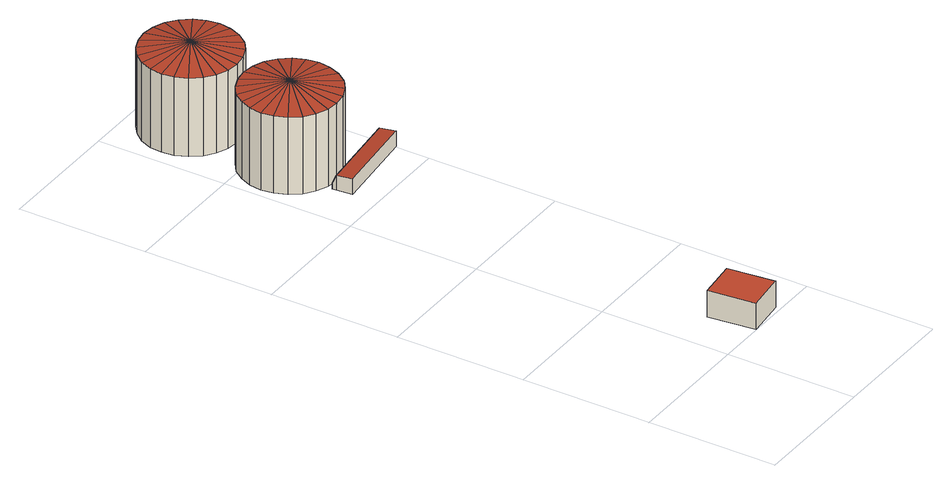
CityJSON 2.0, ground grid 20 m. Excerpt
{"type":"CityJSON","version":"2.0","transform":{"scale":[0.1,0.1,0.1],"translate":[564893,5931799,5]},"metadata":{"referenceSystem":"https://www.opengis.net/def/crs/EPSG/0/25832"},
"CityObjects":{
"building1":{"type":"Building","attributes":{"Grundfläche 2D":45.71,"Grundhöhe NN":5.34},"geometry":[{"type":"Solid","lod":"3","boundaries":[[[[0,1,2,3]],[[3,4,5,0]],[[0,5,6,1]],[[1,6,7,2]],[[2,7,4,3]],[[4,7,6,5]]]],"semantics":{"surfaces":[{"type":"RoofSurface"},{"type":"WallSurface"},{"type":"GroundSurface"}],"values":[[0,1,1,1,1,2]]}}]},
"building2":{"type":"Building","attributes":{"Grundfläche 2D":169.94,"Grundhöhe NN":5.7},"geometry":[{"type":"Solid","lod":"3","boundaries":[[[[8,9,10]],[[10,9,11]],[[12,9,8]],[[13,9,12]],[[14,9,13]],[[15,9,14]],[[16,9,15]],[[17,9,16]],[[18,9,17]],[[19,9,18]],[[20,9,19]],[[21,9,20]],[[22,9,21]],[[23,9,22]],[[24,9,23]],[[25,9,24]],[[26,9,25]],[[27,9,26]],[[28,9,27]],[[29,9,28]],[[30,9,29]],[[31,9,30]],[[32,9,31]],[[11,9,32]],[[10,33,34,8]],[[8,34,35,12]],[[12,35,36,13]],[[13,36,37,14]],[[14,37,38,15]],[[15,38,39,16]],[[16,39,40,17]],[[17,40,41,18]],[[18,41,42,19]],[[19,42,43,20]],[[20,43,44,21]],[[21,44,45,22]],[[22,45,46,23]],[[23,46,47,24]],[[24,47,48,25]],[[25,48,49,26]],[[26,49,50,27]],[[27,50,51,28]],[[28,51,52,29]],[[11,53,33,10]],[[29,52,54,30]],[[30,54,55,31]],[[31,55,56,32]],[[32,56,53,11]],[[46,45,44,43,42,41,40,39,38,37,36,35,34,33,53,56,55,54,52,51,50,49,48,47]]]],"semantics":{"surfaces":[{"type":"RoofSurface"},{"type":"WallSurface"},{"type":"GroundSurface"}],"values":[[0,0,0,0,0,0,0,0,0,0,0,0,0,0,0,0,0,0,0,0,0,0,0,0,1,1,1,1,1,1,1,1,1,1,1,1,1,1,1,1,1,1,1,1,1,1,1,1,2]]}}]},
"building3":{"type":"Building","attributes":{"Grundfläche 2D":41.58,"Grundhöhe NN":5.7},"geometry":[{"type":"Solid","lod":"3","boundaries":[[[[57,58,59,60]],[[61,62,60,59]],[[63,57,60,64]],[[65,58,57,63]],[[66,59,58,65]],[[67,61,59,66]],[[68,62,61,67]],[[64,60,62,68]],[[66,65,63,64,68,67]]]],"semantics":{"surfaces":[{"type":"RoofSurface"},{"type":"WallSurface"},{"type":"GroundSurface"}],"values":[[0,0,1,1,1,1,1,1,2]]}}]},
"building4":{"type":"Building","attributes":{"Grundfläche 2D":169.94,"Grundhöhe NN":5.53},"geometry":[{"type":"Solid","lod":"3","boundaries":[[[[69,70,71]],[[71,70,72]],[[73,70,69]],[[74,70,73]],[[75,70,74]],[[76,70,75]],[[77,70,76]],[[78,70,77]],[[79,70,78]],[[80,70,79]],[[81,70,80]],[[82,70,81]],[[83,70,82]],[[84,70,83]],[[85,70,84]],[[86,70,85]],[[87,70,86]],[[88,70,87]],[[89,70,88]],[[90,70,89]],[[91,70,90]],[[92,70,91]],[[93,70,92]],[[72,70,93]],[[71,94,95,69]],[[69,95,96,73]],[[73,96,97,74]],[[74,97,98,75]],[[75,98,99,76]],[[76,99,100,77]],[[77,100,101,78]],[[78,101,102,79]],[[79,102,103,80]],[[80,103,104,81]],[[81,104,105,82]],[[82,105,106,83]],[[83,106,107,84]],[[84,107,108,85]],[[85,108,109,86]],[[86,109,110,87]],[[87,110,111,88]],[[88,111,112,89]],[[89,112,113,90]],[[72,114,94,71]],[[90,113,115,91]],[[91,115,116,92]],[[92,116,117,93]],[[93,117,114,72]],[[103,102,101,100,99,98,97,96,95,94,114,117,116,115,113,112,111,110,109,108,107,106,105,104]]]],"semantics":{"surfaces":[{"type":"RoofSurface"},{"type":"WallSurface"},{"type":"GroundSurface"}],"values":[[0,0,0,0,0,0,0,0,0,0,0,0,0,0,0,0,0,0,0,0,0,0,0,0,1,1,1,1,1,1,1,1,1,1,1,1,1,1,1,1,1,1,1,1,1,1,1,1,2]]}}]}
},
"vertices":[
[73,1,45],[134,8,45],[126,81,45],[65,74,45],[65,74,3],[73,1,3],[134,8,3],[126,81,3],
[30,694,130],[83,747,142],[19,710,130],[11,728,130],[46,683,130],[64,675,130],[83,673,130],[102,675,130],[120,683,130],[135,694,130],[147,710,130],[154,728,130],[157,747,130],[154,766,130],[147,784,130],[135,799,130],[120,811,130],[102,818,130],[83,821,130],[64,818,130],[46,811,130],[30,799,130],[19,784,130],[11,766,130],[9,747,130],[19,710,7],[30,694,7],[46,683,7],[64,675,7],[83,673,7],[102,675,7],[120,683,7],[135,694,7],[147,710,7],[154,728,7],[157,747,7],[154,766,7],[147,784,7],[135,799,7],[120,811,7],[102,818,7],[83,821,7],[64,818,7],[46,811,7],[30,799,7],[11,728,7],[19,784,7],[11,766,7],[9,747,7],
[194,681,16],[62,667,16],[62,661,30],[194,675,30],[65,636,32],[197,650,32],[194,681,7],[194,675,7],[62,667,7],[62,661,7],[65,636,7],[197,650,7],
[42,859,130],[94,912,142],[30,875,130],[22,893,130],[57,848,130],[75,840,130],[94,838,130],[113,840,130],[131,848,130],[146,859,130],[158,875,130],[165,893,130],[168,912,130],[165,931,130],[158,949,130],[146,964,130],[131,976,130],[113,983,130],[94,986,130],[75,983,130],[57,976,130],[42,964,130],[30,949,130],[22,931,130],[20,912,130],[30,875,5],[42,859,5],[57,848,5],[75,840,5],[94,838,5],[113,840,5],[131,848,5],[146,859,5],[158,875,5],[165,893,5],[168,912,5],[165,931,5],[158,949,5],[146,964,5],[131,976,5],[113,983,5],[94,986,5],[75,983,5],[57,976,5],[42,964,5],[22,893,5],[30,949,5],[22,931,5],[20,912,5]
]}
